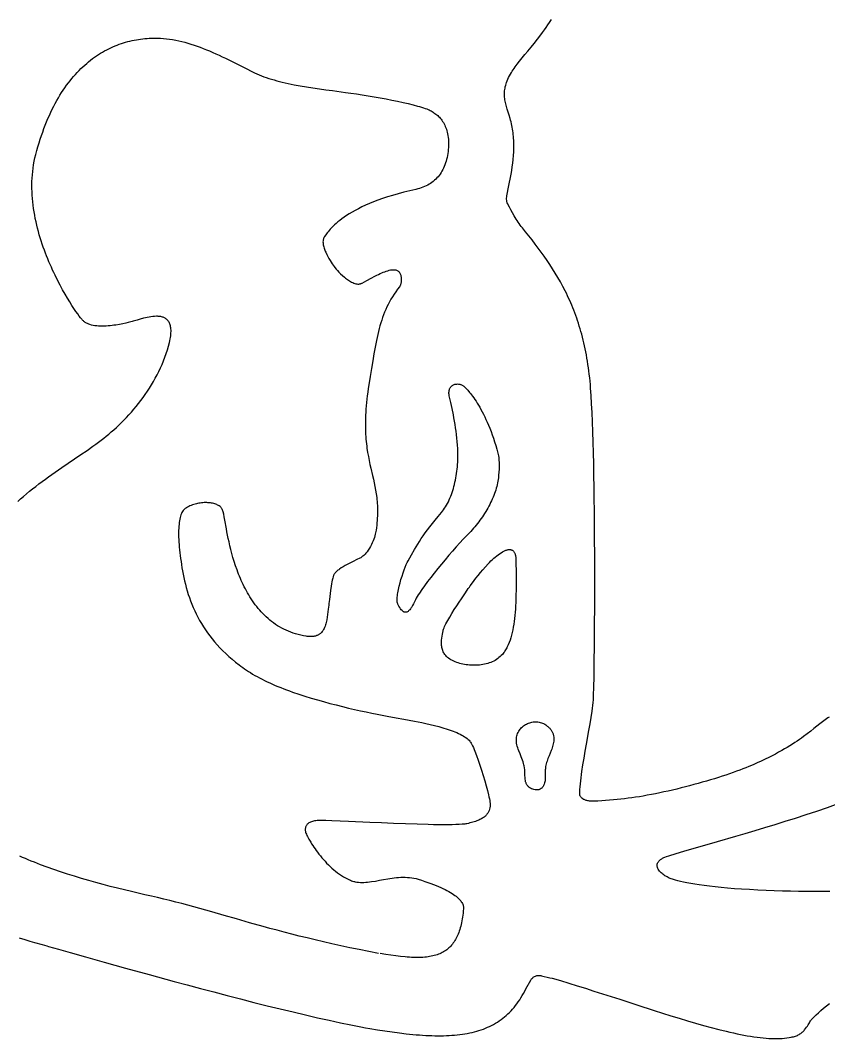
# Model space of a CAD drawing. Extents: x -599 to 1104, y -19005 to -18097.
# Drawn here: x 273 to 689, y -19005 to -18482 of the extents above; entities that cross this region are included whole.
import ezdxf

# ---------------------------------------------------------------- set-up
doc = ezdxf.new("R2010")
doc.units = 0
doc.layers.add('Layer_1', color=1, linetype='CONTINUOUS')

msp = doc.modelspace()

# ---------------------------------------------------------------- linework, layer by layer
at = {"layer": 'Layer_1'}
for points in [[(688.9, -18839.96), (688.21, -18840.41), (687.52, -18840.88), (686.84, -18841.36), (685.46, -18842.4), (684.04, -18843.5), (681.02, -18845.93), (679.36, -18847.24), (677.58, -18848.62), (675.64, -18850.06), (674.61, -18850.8), (673.53, -18851.56), (672.4, -18852.33), (671.22, -18853.12), (669.99, -18853.92), (668.69, -18854.73), (667.33, -18855.56), (665.91, -18856.4), (664.42, -18857.25), (662.86, -18858.12), (661.23, -18859), (659.52, -18859.88), (657.74, -18860.78), (655.87, -18861.7), (653.91, -18862.62), (651.87, -18863.55), (649.73, -18864.49), (647.5, -18865.45), (646.05, -18866.04), (644.52, -18866.65), (642.91, -18867.27), (641.23, -18867.89), (639.48, -18868.51), (637.67, -18869.14), (635.8, -18869.78), (633.88, -18870.41), (631.91, -18871.04), (629.89, -18871.67), (627.83, -18872.29), (625.74, -18872.91), (623.62, -18873.53), (621.47, -18874.13), (619.3, -18874.73), (617.12, -18875.31), (614.92, -18875.88), (612.71, -18876.44), (610.5, -18876.98), (608.3, -18877.51), (606.1, -18878.01), (603.91, -18878.5), (601.73, -18878.96), (599.58, -18879.41), (597.45, -18879.83), (595.35, -18880.22), (593.28, -18880.59), (591.26, -18880.92), (589.27, -18881.23), (587.34, -18881.51), (585.46, -18881.75), (583.63, -18881.96), (579.89, -18882.37), (577.95, -18882.57), (575.96, -18882.76), (573.95, -18882.93), (571.93, -18883.08), (569.9, -18883.19), (567.88, -18883.25), (567.27, -18883.26), (566.69, -18883.24), (566.14, -18883.21), (565.63, -18883.16), (565.15, -18883.09), (564.7, -18883.01), (564.29, -18882.92), (563.9, -18882.81), (563.54, -18882.7), (563.21, -18882.57), (562.91, -18882.44), (562.63, -18882.3), (562.37, -18882.16), (562.14, -18882.01), (561.74, -18881.7), (561.42, -18881.39), (561.17, -18881.09), (560.98, -18880.81), (560.84, -18880.56), (560.75, -18880.35), (560.7, -18880.18), (560.67, -18880.04), (560.69, -18878.7), (560.75, -18877.3), (560.85, -18875.85), (560.97, -18874.35), (561.12, -18872.81), (561.31, -18871.22), (561.51, -18869.6), (561.74, -18867.95), (562.25, -18864.55), (562.83, -18861.07), (563.44, -18857.54), (564.08, -18853.99), (565.35, -18846.94), (565.95, -18843.51), (566.49, -18840.18), (566.96, -18836.99), (567.17, -18835.46), (567.35, -18833.97), (567.5, -18832.53), (567.62, -18831.15), (567.71, -18829.82), (567.77, -18828.56), (567.86, -18824.75), (567.97, -18819.09), (568.07, -18811.8), (568.16, -18803.1), (568.24, -18793.22), (568.3, -18782.38), (568.33, -18770.81), (568.32, -18758.73), (568.28, -18746.37), (568.18, -18733.96), (568.12, -18727.8), (568.04, -18721.71), (567.94, -18715.72), (567.82, -18709.86), (567.69, -18704.15), (567.55, -18698.62), (567.38, -18693.3), (567.19, -18688.23), (566.98, -18683.42), (566.75, -18678.9), (566.5, -18674.71), (566.22, -18670.87), (566.08, -18669.05), (565.91, -18667.26), (565.73, -18665.5), (565.54, -18663.76), (565.33, -18662.04), (565.1, -18660.35), (564.86, -18658.68), (564.6, -18657.03), (564.33, -18655.41), (564.04, -18653.81), (563.74, -18652.23), (563.43, -18650.67), (563.1, -18649.13), (562.75, -18647.61), (562.39, -18646.12), (562.02, -18644.64), (561.64, -18643.18), (561.24, -18641.74), (560.83, -18640.32), (560.4, -18638.92), (559.96, -18637.53), (559.51, -18636.17), (559.05, -18634.81), (558.57, -18633.48), (558.09, -18632.16), (557.59, -18630.86), (557.07, -18629.57), (556.55, -18628.29), (556.01, -18627.03), (555.46, -18625.78), (554.91, -18624.55), (554.34, -18623.33), (553.75, -18622.12), (553.16, -18620.92), (551.94, -18618.57), (550.69, -18616.25), (549.39, -18613.97), (548.05, -18611.73), (546.67, -18609.53), (545.26, -18607.35), (543.81, -18605.19), (542.33, -18603.06), (540.82, -18600.95), (539.27, -18598.86), (537.7, -18596.77), (536.09, -18594.7), (534.46, -18592.63), (532.8, -18590.56), (531.12, -18588.49), (530.56, -18587.78), (530, -18587.05), (529.46, -18586.29), (528.92, -18585.51), (528.39, -18584.72), (527.88, -18583.91), (526.9, -18582.31), (526, -18580.73), (525.18, -18579.24), (524.45, -18577.87), (523.84, -18576.67), (523.59, -18576.11), (523.39, -18575.53), (523.23, -18574.94), (523.12, -18574.35), (523.06, -18573.75), (523.05, -18573.14), (523.08, -18572.53), (523.17, -18571.92), (523.45, -18570.36), (523.83, -18568.33), (524.34, -18565.76), (524.99, -18562.61), (525.34, -18560.8), (525.66, -18558.95), (525.95, -18557.07), (526.19, -18555.16), (526.4, -18553.23), (526.56, -18551.28), (526.67, -18549.32), (526.73, -18547.35), (526.73, -18545.39), (526.71, -18544.41), (526.67, -18543.44), (526.62, -18542.47), (526.55, -18541.5), (526.46, -18540.54), (526.36, -18539.58), (526.24, -18538.64), (526.1, -18537.69), (525.94, -18536.76), (525.77, -18535.84), (525.57, -18534.92), (525.36, -18534.02), (525.12, -18533.13), (524.86, -18532.25), (524.35, -18530.56), (523.86, -18528.97), (523.39, -18527.47), (522.97, -18526.03), (522.61, -18524.65), (522.45, -18523.97), (522.31, -18523.3), (522.19, -18522.64), (522.09, -18521.98), (522.01, -18521.32), (521.96, -18520.66), (521.93, -18520), (521.93, -18519.34), (521.96, -18518.67), (522.01, -18517.99), (522.1, -18517.3), (522.22, -18516.6), (522.37, -18515.89), (522.56, -18515.16), (522.79, -18514.41), (523.05, -18513.64), (523.36, -18512.86), (523.7, -18512.04), (524.09, -18511.21), (524.52, -18510.34), (524.99, -18509.45), (525.52, -18508.52), (525.93, -18507.84), (526.37, -18507.16), (526.85, -18506.45), (527.36, -18505.74), (528.48, -18504.26), (529.71, -18502.7), (531.05, -18501.07), (532.48, -18499.35), (533.99, -18497.54), (535.58, -18495.62), (537.23, -18493.59), (538.93, -18491.43), (540.67, -18489.14), (541.55, -18487.95), (542.44, -18486.72), (543.33, -18485.45), (544.23, -18484.14), (545.13, -18482.8), (546.03, -18481.41)], [(271.73, -18729.14), (273.2, -18727.81), (274.71, -18726.5), (276.25, -18725.19), (277.82, -18723.91), (279.41, -18722.63), (281.02, -18721.37), (282.66, -18720.13), (284.3, -18718.89), (285.97, -18717.67), (287.64, -18716.46), (291, -18714.08), (294.36, -18711.75), (297.7, -18709.47), (304.22, -18705.03), (307.35, -18702.88), (310.36, -18700.76), (311.81, -18699.72), (313.23, -18698.69), (314.6, -18697.66), (315.93, -18696.65), (317.23, -18695.61), (318.54, -18694.54), (319.85, -18693.42), (321.16, -18692.27), (322.46, -18691.07), (323.77, -18689.84), (325.07, -18688.57), (326.35, -18687.27), (327.63, -18685.93), (328.9, -18684.56), (330.16, -18683.15), (331.39, -18681.72), (332.61, -18680.25), (333.82, -18678.75), (334.99, -18677.22), (336.15, -18675.66), (337.28, -18674.07), (338.38, -18672.45), (339.45, -18670.81), (340.49, -18669.15), (341.49, -18667.45), (342.46, -18665.74), (343.39, -18664), (344.28, -18662.23), (345.13, -18660.45), (345.93, -18658.65), (346.69, -18656.82), (347.4, -18654.98), (348.06, -18653.12), (348.67, -18651.24), (349.22, -18649.34), (349.72, -18647.43), (349.93, -18646.5), (350.11, -18645.6), (350.26, -18644.75), (350.37, -18643.94), (350.46, -18643.17), (350.51, -18642.43), (350.53, -18641.73), (350.53, -18641.07), (350.49, -18640.44), (350.43, -18639.85), (350.34, -18639.29), (350.23, -18638.77), (350.09, -18638.28), (349.93, -18637.82), (349.75, -18637.39), (349.54, -18636.99), (349.32, -18636.61), (349.07, -18636.27), (348.8, -18635.96), (348.52, -18635.67), (348.22, -18635.4), (347.9, -18635.16), (347.56, -18634.95), (347.21, -18634.76), (346.85, -18634.59), (346.47, -18634.44), (346.08, -18634.32), (345.67, -18634.21), (345.26, -18634.12), (344.84, -18634.05), (344.4, -18634), (343.96, -18633.96), (343.51, -18633.94), (343.06, -18633.94), (342.13, -18633.97), (341.19, -18634.05), (340.24, -18634.17), (339.28, -18634.34), (338.33, -18634.53), (337.39, -18634.74), (336.47, -18634.97), (334.7, -18635.45), (333.09, -18635.92), (331.69, -18636.32), (331.08, -18636.48), (330.55, -18636.6), (328.59, -18637.08), (327.25, -18637.4), (325.7, -18637.74), (324, -18638.09), (322.16, -18638.41), (321.21, -18638.56), (320.24, -18638.69), (319.25, -18638.81), (318.26, -18638.9), (317.26, -18638.98), (316.25, -18639.03), (315.26, -18639.05), (314.27, -18639.04), (313.29, -18638.99), (312.33, -18638.91), (311.39, -18638.79), (310.48, -18638.63), (309.6, -18638.42), (308.75, -18638.16), (308.34, -18638.02), (307.94, -18637.86), (307.55, -18637.68), (307.17, -18637.5), (306.81, -18637.29), (306.46, -18637.08), (306.12, -18636.85), (305.79, -18636.6), (305.48, -18636.34), (305.18, -18636.06), (304.9, -18635.77), (304.63, -18635.46), (304.06, -18634.73), (303.36, -18633.81), (302.56, -18632.7), (301.65, -18631.41), (300.66, -18629.95), (299.6, -18628.32), (298.47, -18626.53), (297.28, -18624.59), (296.06, -18622.5), (294.8, -18620.27), (293.52, -18617.92), (292.23, -18615.43), (290.94, -18612.84), (290.29, -18611.49), (289.66, -18610.13), (289.03, -18608.73), (288.4, -18607.32), (287.78, -18605.88), (287.18, -18604.41), (286.58, -18602.92), (286, -18601.42), (285.43, -18599.89), (284.88, -18598.34), (284.34, -18596.78), (283.82, -18595.19), (283.32, -18593.59), (282.84, -18591.98), (282.38, -18590.35), (281.94, -18588.7), (281.53, -18587.04), (281.15, -18585.37), (280.79, -18583.69), (280.46, -18582), (280.17, -18580.3), (279.9, -18578.59), (279.67, -18576.87), (279.47, -18575.14), (279.3, -18573.41), (279.18, -18571.68), (279.09, -18569.94), (279.04, -18568.19), (279.03, -18566.45), (279.07, -18564.7), (279.15, -18562.95), (279.27, -18561.2), (279.44, -18559.46), (279.66, -18557.71), (279.93, -18555.97), (280.24, -18554.23), (280.61, -18552.5), (281.04, -18550.77), (281.58, -18548.74), (282.15, -18546.75), (282.73, -18544.8), (283.33, -18542.89), (283.95, -18541.02), (284.59, -18539.19), (285.24, -18537.4), (285.91, -18535.65), (286.6, -18533.94), (287.3, -18532.27), (288.02, -18530.64), (288.75, -18529.05), (289.5, -18527.49), (290.27, -18525.97), (291.05, -18524.49), (291.84, -18523.05), (292.65, -18521.64), (293.47, -18520.27), (294.3, -18518.94), (295.15, -18517.64), (296.01, -18516.38), (296.88, -18515.15), (297.76, -18513.96), (298.66, -18512.8), (299.56, -18511.67), (300.48, -18510.58), (301.41, -18509.53), (302.35, -18508.5), (303.3, -18507.51), (304.26, -18506.55), (305.23, -18505.63), (306.2, -18504.73), (307.19, -18503.87), (308.19, -18503.03), (309.19, -18502.23), (310.2, -18501.46), (311.22, -18500.72), (312.25, -18500.01), (313.28, -18499.33), (314.32, -18498.67), (315.37, -18498.05), (316.42, -18497.46), (317.48, -18496.89), (318.54, -18496.35), (319.61, -18495.84), (320.68, -18495.35), (321.76, -18494.89), (322.84, -18494.46), (323.93, -18494.06), (325.02, -18493.68), (326.11, -18493.32), (327.21, -18492.99), (328.31, -18492.69), (329.41, -18492.41), (330.51, -18492.16), (331.61, -18491.92), (332.72, -18491.72), (333.82, -18491.53), (334.93, -18491.37), (336.04, -18491.23), (337.15, -18491.11), (338.25, -18491.02), (339.36, -18490.94), (340.47, -18490.89), (342.03, -18490.86), (343.59, -18490.87), (345.15, -18490.94), (346.71, -18491.05), (348.27, -18491.2), (349.83, -18491.4), (351.38, -18491.65), (352.94, -18491.93), (354.5, -18492.26), (356.07, -18492.63), (357.63, -18493.03), (359.2, -18493.48), (360.78, -18493.95), (362.36, -18494.47), (363.94, -18495.01), (365.53, -18495.59), (367.13, -18496.2), (368.74, -18496.84), (370.35, -18497.51), (371.98, -18498.21), (373.61, -18498.93), (375.26, -18499.68), (376.91, -18500.45), (378.58, -18501.24), (381.96, -18502.89), (385.38, -18504.61), (388.87, -18506.4), (392.43, -18508.25), (393.5, -18508.79), (394.61, -18509.31), (395.77, -18509.8), (396.96, -18510.29), (398.19, -18510.75), (399.46, -18511.19), (400.77, -18511.62), (402.1, -18512.03), (403.47, -18512.43), (404.87, -18512.81), (406.3, -18513.18), (407.75, -18513.54), (409.23, -18513.88), (410.73, -18514.21), (412.26, -18514.53), (413.81, -18514.84), (416.96, -18515.42), (420.19, -18515.97), (423.46, -18516.49), (426.78, -18516.98), (430.13, -18517.46), (433.5, -18517.91), (440.24, -18518.8), (443, -18519.17), (445.88, -18519.59), (448.85, -18520.04), (451.88, -18520.53), (454.95, -18521.05), (458.03, -18521.59), (461.08, -18522.16), (464.08, -18522.75), (466.99, -18523.35), (469.8, -18523.96), (472.47, -18524.58), (474.96, -18525.2), (477.27, -18525.82), (478.33, -18526.13), (479.34, -18526.43), (480.28, -18526.74), (481.16, -18527.04), (481.96, -18527.34), (482.7, -18527.63), (483.2, -18527.85), (483.7, -18528.09), (484.2, -18528.35), (484.7, -18528.63), (485.2, -18528.92), (485.69, -18529.24), (486.18, -18529.58), (486.66, -18529.94), (487.14, -18530.33), (487.61, -18530.74), (488.06, -18531.17), (488.51, -18531.63), (488.94, -18532.12), (489.36, -18532.63), (489.77, -18533.16), (490.16, -18533.73), (490.53, -18534.32), (490.88, -18534.94), (491.21, -18535.6), (491.52, -18536.28), (491.81, -18536.99), (492.07, -18537.73), (492.31, -18538.51), (492.52, -18539.32), (492.71, -18540.16), (492.86, -18541.04), (492.99, -18541.95), (493.08, -18542.9), (493.14, -18543.88), (493.17, -18544.9), (493.16, -18545.96), (493.11, -18547.06), (493.04, -18548.15), (492.93, -18549.21), (492.79, -18550.26), (492.62, -18551.27), (492.43, -18552.27), (492.2, -18553.23), (491.94, -18554.18), (491.66, -18555.09), (491.34, -18555.99), (491, -18556.85), (490.63, -18557.69), (490.23, -18558.5), (489.8, -18559.29), (489.34, -18560.04), (488.85, -18560.77), (488.34, -18561.47), (487.8, -18562.15), (487.23, -18562.79), (486.63, -18563.41), (486.01, -18564), (485.36, -18564.56), (484.68, -18565.08), (483.97, -18565.58), (483.24, -18566.05), (482.49, -18566.49), (481.7, -18566.9), (480.89, -18567.27), (480.05, -18567.62), (479.19, -18567.93), (478.3, -18568.22), (477.39, -18568.47), (476.45, -18568.69), (474.82, -18569.05), (473.22, -18569.41), (470.14, -18570.17), (467.21, -18570.94), (464.42, -18571.74), (461.78, -18572.56), (459.26, -18573.39), (456.88, -18574.24), (454.63, -18575.1), (452.5, -18575.96), (450.5, -18576.84), (448.61, -18577.72), (446.83, -18578.6), (445.16, -18579.48), (443.6, -18580.35), (442.15, -18581.23), (440.79, -18582.09), (439.52, -18582.94), (438.35, -18583.79), (437.27, -18584.61), (436.27, -18585.42), (435.34, -18586.22), (434.5, -18586.98), (433.73, -18587.73), (433.02, -18588.45), (432.38, -18589.14), (431.81, -18589.79), (431.29, -18590.42), (430.82, -18591), (430.04, -18592.06), (429.43, -18592.94), (429.19, -18593.35), (428.99, -18593.78), (428.84, -18594.23), (428.74, -18594.7), (428.67, -18595.18), (428.65, -18595.67), (428.66, -18596.18), (428.71, -18596.7), (428.79, -18597.22), (428.89, -18597.76), (429.03, -18598.3), (429.19, -18598.84), (429.38, -18599.39), (429.58, -18599.94), (429.81, -18600.49), (430.05, -18601.04), (430.57, -18602.12), (431.14, -18603.17), (431.72, -18604.19), (432.31, -18605.16), (432.88, -18606.06), (433.43, -18606.88), (434.35, -18608.25), (434.8, -18608.9), (435.37, -18609.63), (436.06, -18610.43), (436.85, -18611.28), (437.72, -18612.15), (438.66, -18613.02), (439.66, -18613.87), (440.18, -18614.28), (440.7, -18614.68), (441.23, -18615.06), (441.77, -18615.42), (442.3, -18615.76), (442.84, -18616.07), (443.38, -18616.36), (443.92, -18616.61), (444.45, -18616.83), (444.98, -18617.02), (445.5, -18617.17), (446.01, -18617.27), (446.51, -18617.33), (447, -18617.34), (447.47, -18617.31), (447.92, -18617.22), (448.14, -18617.15), (448.36, -18617.07), (448.57, -18616.98), (448.77, -18616.87), (451.17, -18615.52), (453.34, -18614.32), (455.32, -18613.28), (456.25, -18612.81), (457.14, -18612.38), (458, -18611.98), (458.84, -18611.62), (459.64, -18611.29), (460.43, -18610.99), (461.19, -18610.73), (461.95, -18610.49), (462.69, -18610.29), (463.43, -18610.12), (464.04, -18610.01), (464.6, -18609.96), (465.13, -18609.96), (465.61, -18610), (466.05, -18610.1), (466.46, -18610.23), (466.83, -18610.4), (467.16, -18610.62), (467.46, -18610.86), (467.73, -18611.13), (467.97, -18611.44), (468.17, -18611.76), (468.35, -18612.11), (468.5, -18612.48), (468.63, -18612.86), (468.73, -18613.25), (468.8, -18613.66), (468.86, -18614.07), (468.89, -18614.48), (468.9, -18614.89), (468.89, -18615.3), (468.87, -18615.71), (468.83, -18616.1), (468.78, -18616.48), (468.71, -18616.85), (468.63, -18617.2), (468.54, -18617.53), (468.45, -18617.84), (468.34, -18618.12), (468.22, -18618.36), (468.1, -18618.58), (467.98, -18618.76), (466.99, -18620.04), (466.06, -18621.33), (465.19, -18622.61), (464.36, -18623.9), (463.58, -18625.18), (462.85, -18626.48), (462.16, -18627.78), (461.51, -18629.09), (460.91, -18630.42), (460.34, -18631.76), (459.8, -18633.12), (459.29, -18634.49), (458.82, -18635.89), (458.37, -18637.31), (457.94, -18638.75), (457.54, -18640.22), (457.16, -18641.72), (456.8, -18643.26), (456.45, -18644.82), (456.11, -18646.42), (455.79, -18648.06), (455.47, -18649.74), (454.86, -18653.23), (454.24, -18656.9), (453.62, -18660.77), (452.96, -18664.86), (452.25, -18669.19), (451.94, -18671.11), (451.66, -18672.99), (451.42, -18674.81), (451.2, -18676.58), (451.01, -18678.31), (450.85, -18679.99), (450.72, -18681.62), (450.61, -18683.22), (450.53, -18684.77), (450.47, -18686.28), (450.43, -18687.76), (450.42, -18689.19), (450.43, -18690.59), (450.45, -18691.96), (450.5, -18693.29), (450.56, -18694.59), (450.64, -18695.86), (450.74, -18697.09), (450.85, -18698.31), (450.98, -18699.49), (451.11, -18700.65), (451.27, -18701.78), (451.6, -18703.98), (451.97, -18706.1), (452.37, -18708.16), (452.79, -18710.15), (453.23, -18712.09), (454.11, -18715.87), (454.54, -18717.73), (454.95, -18719.58), (455.34, -18721.44), (455.69, -18723.32), (456, -18725.22), (456.26, -18727.15), (456.38, -18728.14), (456.47, -18729.13), (456.55, -18730.15), (456.62, -18731.18), (456.66, -18732.22), (456.69, -18733.28), (456.69, -18734.37), (456.68, -18735.47), (456.64, -18736.6), (456.58, -18737.75), (456.5, -18738.93), (456.39, -18740.13), (456.25, -18741.36), (456.09, -18742.62), (455.91, -18743.91), (455.69, -18745.23), (455.54, -18745.96), (455.33, -18746.76), (455.08, -18747.61), (454.77, -18748.5), (454.41, -18749.43), (454, -18750.37), (453.54, -18751.32), (453.04, -18752.27), (452.5, -18753.2), (451.92, -18754.1), (451.3, -18754.97), (450.97, -18755.38), (450.64, -18755.78), (450.29, -18756.16), (449.94, -18756.52), (449.58, -18756.87), (449.21, -18757.2), (448.84, -18757.5), (448.45, -18757.78), (448.06, -18758.04), (447.66, -18758.27), (446.09, -18759.05), (444.21, -18759.96), (442.15, -18760.98), (441.1, -18761.52), (440.06, -18762.09), (439.05, -18762.68), (438.07, -18763.28), (437.16, -18763.9), (436.73, -18764.21), (436.33, -18764.52), (435.94, -18764.84), (435.58, -18765.16), (435.25, -18765.48), (434.95, -18765.81), (434.69, -18766.13), (434.45, -18766.46), (434.25, -18766.78), (434.1, -18767.11), (433.85, -18767.81), (433.63, -18768.62), (433.42, -18769.52), (433.23, -18770.5), (433.05, -18771.54), (432.88, -18772.63), (432.56, -18774.92), (432, -18779.5), (431.73, -18781.6), (431.59, -18782.54), (431.45, -18783.41), (431.28, -18784.59), (431.12, -18785.86), (430.97, -18787.2), (430.79, -18788.56), (430.58, -18789.94), (430.45, -18790.62), (430.3, -18791.3), (430.14, -18791.97), (429.95, -18792.62), (429.74, -18793.26), (429.5, -18793.87), (429.23, -18794.47), (428.93, -18795.04), (428.59, -18795.57), (428.22, -18796.08), (427.81, -18796.55), (427.35, -18796.98), (427.11, -18797.18), (426.85, -18797.37), (426.59, -18797.55), (426.31, -18797.71), (426.01, -18797.87), (425.71, -18798.01), (425.39, -18798.13), (425.06, -18798.25), (424.72, -18798.35), (424.36, -18798.44), (423.99, -18798.51), (423.6, -18798.57), (423.2, -18798.61), (422.78, -18798.64), (422.35, -18798.65), (421.9, -18798.64), (421.43, -18798.62), (420.95, -18798.58), (420.45, -18798.52), (419.94, -18798.44), (418.55, -18798.2), (417.2, -18797.92), (415.88, -18797.6), (414.58, -18797.23), (413.32, -18796.83), (412.09, -18796.39), (410.88, -18795.91), (409.71, -18795.39), (408.56, -18794.84), (407.45, -18794.26), (406.36, -18793.65), (405.3, -18793), (404.26, -18792.32), (403.25, -18791.61), (402.27, -18790.88), (401.32, -18790.11), (400.39, -18789.32), (399.49, -18788.51), (398.61, -18787.67), (397.75, -18786.81), (396.93, -18785.93), (396.12, -18785.02), (395.34, -18784.1), (394.58, -18783.16), (393.84, -18782.2), (393.13, -18781.23), (392.44, -18780.24), (391.77, -18779.24), (391.12, -18778.22), (390.49, -18777.19), (389.89, -18776.15), (389.3, -18775.1), (388.74, -18774.05), (388.19, -18772.98), (387.66, -18771.91), (387.15, -18770.84), (386.66, -18769.76), (386.19, -18768.68), (385.73, -18767.59), (385.3, -18766.51), (384.88, -18765.43), (384.47, -18764.34), (383.71, -18762.19), (383.01, -18760.05), (382.37, -18757.94), (381.79, -18755.87), (381.26, -18753.85), (380.77, -18751.87), (380.34, -18749.97), (379.95, -18748.13), (379.6, -18746.38), (379.29, -18744.72), (379.01, -18743.15), (378.25, -18738.8), (377.92, -18737.09), (377.62, -18735.66), (377.32, -18734.48), (377.18, -18733.99), (377.03, -18733.56), (376.87, -18733.18), (376.71, -18732.85), (376.55, -18732.58), (376.37, -18732.35), (376.07, -18732.03), (375.73, -18731.73), (375.35, -18731.46), (374.94, -18731.2), (374.51, -18730.96), (374.04, -18730.74), (373.55, -18730.55), (373.04, -18730.37), (372.5, -18730.22), (371.94, -18730.08), (371.36, -18729.97), (370.77, -18729.88), (370.15, -18729.81), (369.53, -18729.76), (368.89, -18729.73), (368.24, -18729.73), (367.59, -18729.75), (366.92, -18729.79), (366.25, -18729.85), (365.58, -18729.93), (364.91, -18730.04), (364.23, -18730.17), (363.56, -18730.32), (362.89, -18730.5), (362.23, -18730.7), (361.57, -18730.92), (360.93, -18731.16), (360.29, -18731.43), (359.66, -18731.73), (359.05, -18732.04), (358.46, -18732.38), (357.88, -18732.75), (357.69, -18732.89), (357.5, -18733.05), (357.13, -18733.4), (356.79, -18733.81), (356.47, -18734.28), (356.18, -18734.81), (355.91, -18735.39), (355.66, -18736.02), (355.43, -18736.71), (355.23, -18737.45), (355.05, -18738.24), (354.89, -18739.08), (354.76, -18739.97), (354.65, -18740.91), (354.56, -18741.89), (354.49, -18742.92), (354.45, -18743.99), (354.43, -18745.11), (354.43, -18746.27), (354.46, -18747.48), (354.5, -18748.72), (354.57, -18750.01), (354.66, -18751.33), (354.77, -18752.69), (354.91, -18754.09), (355.07, -18755.53), (355.25, -18757), (355.45, -18758.5), (355.67, -18760.04), (355.92, -18761.61), (356.18, -18763.21), (356.47, -18764.84), (356.78, -18766.5), (357.14, -18768.25), (357.52, -18769.99), (357.94, -18771.72), (358.39, -18773.45), (358.89, -18775.17), (359.42, -18776.89), (359.99, -18778.59), (360.6, -18780.29), (361.26, -18781.98), (361.96, -18783.66), (362.7, -18785.33), (363.49, -18786.99), (364.33, -18788.64), (365.22, -18790.28), (366.17, -18791.9), (367.16, -18793.52), (368.21, -18795.12), (369.31, -18796.7), (370.47, -18798.27), (371.69, -18799.83), (372.97, -18801.37), (374.31, -18802.9), (375.71, -18804.41), (377.18, -18805.9), (378.71, -18807.37), (380.31, -18808.83), (381.97, -18810.27), (383.71, -18811.69), (385.51, -18813.08), (386.44, -18813.78), (387.39, -18814.46), (388.36, -18815.14), (389.34, -18815.82), (390.34, -18816.49), (391.37, -18817.15), (392.48, -18817.85), (393.63, -18818.54), (394.83, -18819.21), (396.05, -18819.88), (397.31, -18820.54), (398.61, -18821.19), (399.94, -18821.82), (401.29, -18822.45), (402.68, -18823.07), (404.09, -18823.68), (405.52, -18824.28), (406.98, -18824.86), (408.47, -18825.44), (409.97, -18826.01), (411.49, -18826.57), (413.03, -18827.12), (416.15, -18828.19), (419.32, -18829.22), (422.52, -18830.21), (425.75, -18831.16), (428.99, -18832.07), (432.23, -18832.95), (435.45, -18833.78), (438.65, -18834.58), (441.81, -18835.34), (444.91, -18836.06), (447.95, -18836.74), (450.91, -18837.38), (453.77, -18837.98), (456.54, -18838.55), (461.7, -18839.56), (466.29, -18840.42), (470.21, -18841.13), (475.63, -18842.08), (477.5, -18842.43), (479.49, -18842.82), (481.58, -18843.26), (483.73, -18843.75), (485.92, -18844.28), (488.12, -18844.86), (490.31, -18845.48), (492.45, -18846.15), (493.49, -18846.5), (494.51, -18846.85), (495.51, -18847.22), (496.48, -18847.6), (497.41, -18847.99), (498.31, -18848.39), (499.17, -18848.8), (499.99, -18849.22), (500.76, -18849.65), (501.47, -18850.09), (502.14, -18850.53), (502.75, -18850.99), (503.3, -18851.45), (503.78, -18851.93), (504.2, -18852.41), (504.38, -18852.66), (504.54, -18852.9), (504.86, -18853.44), (505.2, -18854.09), (505.56, -18854.84), (505.94, -18855.67), (506.33, -18856.59), (506.74, -18857.58), (507.58, -18859.77), (508.45, -18862.16), (509.32, -18864.71), (510.19, -18867.36), (511.03, -18870.04), (511.82, -18872.71), (512.55, -18875.29), (513.19, -18877.74), (513.74, -18879.99), (513.98, -18881.02), (514.18, -18881.98), (514.35, -18882.86), (514.48, -18883.66), (514.57, -18884.37), (514.63, -18884.97), (514.64, -18885.46), (514.6, -18885.85), (514.45, -18886.6), (514.27, -18887.32), (514.03, -18888.02), (513.89, -18888.36), (513.74, -18888.7), (513.57, -18889.03), (513.38, -18889.35), (513.18, -18889.66), (512.95, -18889.97), (512.7, -18890.27), (512.43, -18890.57), (512.14, -18890.86), (511.83, -18891.14), (511.48, -18891.42), (511.12, -18891.69), (510.72, -18891.95), (510.29, -18892.21), (509.84, -18892.46), (509.35, -18892.71), (508.83, -18892.94), (508.28, -18893.18), (507.69, -18893.4), (507.07, -18893.63), (506.41, -18893.84), (505.72, -18894.05), (504.98, -18894.25), (504.2, -18894.45), (503.39, -18894.64), (502.53, -18894.82), (502.05, -18894.91), (501.5, -18894.98), (500.22, -18895.12), (498.69, -18895.22), (496.94, -18895.3), (494.99, -18895.35), (492.85, -18895.38), (490.53, -18895.38), (488.06, -18895.37), (485.46, -18895.33), (482.73, -18895.28), (477, -18895.13), (470.99, -18894.93), (464.86, -18894.7), (458.74, -18894.44), (452.77, -18894.17), (441.84, -18893.66), (433.18, -18893.27), (430.06, -18893.15), (427.92, -18893.1), (427.09, -18893.1), (426.32, -18893.13), (425.59, -18893.19), (424.92, -18893.27), (424.29, -18893.37), (423.71, -18893.5), (423.18, -18893.64), (422.69, -18893.81), (422.24, -18893.99), (421.83, -18894.19), (421.46, -18894.4), (421.13, -18894.63), (420.83, -18894.87), (420.57, -18895.13), (420.34, -18895.39), (420.14, -18895.67), (419.98, -18895.95), (419.84, -18896.23), (419.73, -18896.53), (419.64, -18896.82), (419.58, -18897.13), (419.55, -18897.43), (419.53, -18897.73), (419.53, -18898.03), (419.55, -18898.33), (419.59, -18898.63), (419.65, -18898.92), (419.72, -18899.2), (419.89, -18899.75), (420.1, -18900.26), (420.36, -18900.82), (420.67, -18901.43), (421.42, -18902.79), (422.32, -18904.31), (422.82, -18905.12), (423.36, -18905.96), (423.94, -18906.82), (424.55, -18907.7), (425.2, -18908.6), (425.88, -18909.51), (426.58, -18910.44), (427.32, -18911.36), (428.09, -18912.29), (428.88, -18913.21), (429.7, -18914.13), (430.54, -18915.04), (431.41, -18915.93), (432.31, -18916.81), (433.22, -18917.66), (434.16, -18918.49), (435.11, -18919.29), (436.09, -18920.05), (437.08, -18920.78), (438.09, -18921.46), (439.12, -18922.1), (440.16, -18922.69), (441.21, -18923.23), (442.28, -18923.71), (442.81, -18923.93), (443.35, -18924.13), (443.9, -18924.31), (444.44, -18924.48), (444.85, -18924.59), (445.26, -18924.69), (446.11, -18924.85), (446.98, -18924.95), (447.86, -18925.01), (448.77, -18925.03), (449.69, -18925.01), (450.64, -18924.95), (451.6, -18924.87), (452.58, -18924.75), (453.57, -18924.62), (455.6, -18924.29), (457.68, -18923.91), (459.81, -18923.51), (461.97, -18923.13), (463.07, -18922.96), (464.17, -18922.8), (465.28, -18922.65), (466.39, -18922.53), (467.51, -18922.44), (468.63, -18922.37), (469.76, -18922.34), (470.89, -18922.35), (472.02, -18922.4), (473.15, -18922.49), (474.28, -18922.63), (475.4, -18922.83), (476.53, -18923.08), (477.09, -18923.23), (477.65, -18923.39), (479.36, -18923.93), (480.99, -18924.46), (482.54, -18924.99), (484.02, -18925.52), (485.42, -18926.05), (486.76, -18926.58), (488.01, -18927.11), (489.2, -18927.63), (490.33, -18928.15), (491.38, -18928.66), (492.37, -18929.18), (493.3, -18929.69), (494.17, -18930.19), (494.97, -18930.69), (495.72, -18931.19), (496.41, -18931.68), (497.04, -18932.16), (497.62, -18932.64), (498.15, -18933.12), (498.62, -18933.58), (499.05, -18934.04), (499.43, -18934.5), (499.76, -18934.94), (500.04, -18935.38), (500.29, -18935.81), (500.49, -18936.24), (500.65, -18936.65), (500.77, -18937.06), (500.85, -18937.46), (500.9, -18937.84), (500.91, -18938.22), (500.9, -18938.59), (500.78, -18939.69), (500.66, -18940.76), (500.52, -18941.8), (500.37, -18942.82), (500.21, -18943.81), (500.03, -18944.77), (499.85, -18945.71), (499.64, -18946.62), (499.43, -18947.5), (499.19, -18948.36), (498.95, -18949.19), (498.69, -18950), (498.41, -18950.78), (498.12, -18951.54), (497.81, -18952.27), (497.49, -18952.97), (497.15, -18953.66), (496.8, -18954.31), (496.43, -18954.95), (496.04, -18955.56), (495.63, -18956.14), (495.21, -18956.7), (494.77, -18957.24), (494.31, -18957.76), (493.83, -18958.25), (493.33, -18958.72), (492.82, -18959.16), (492.28, -18959.59), (491.73, -18959.99), (491.16, -18960.37), (490.56, -18960.73), (489.95, -18961.06), (489.32, -18961.38), (488.66, -18961.67), (487.99, -18961.94), (487.29, -18962.2), (486.57, -18962.43), (485.84, -18962.64), (485.07, -18962.83), (484.29, -18963), (483.48, -18963.14), (482.65, -18963.27), (481.8, -18963.38), (480.93, -18963.47), (480.03, -18963.55), (479.1, -18963.6), (478.16, -18963.63), (477.19, -18963.65), (476.19, -18963.64), (475.17, -18963.62), (474.12, -18963.58), (473.05, -18963.52), (471.95, -18963.45), (470.83, -18963.35), (468.5, -18963.12), (466.07, -18962.81), (463.53, -18962.44), (460.88, -18962), (458.11, -18961.5)], [(689.24, -18929.67), (685.25, -18929.7), (681.23, -18929.7), (677.17, -18929.67), (673.08, -18929.62), (668.95, -18929.54), (664.79, -18929.43), (660.6, -18929.3), (656.37, -18929.14), (652.1, -18928.95), (647.8, -18928.73), (643.84, -18928.5), (640.09, -18928.23), (636.57, -18927.94), (633.26, -18927.63), (630.16, -18927.3), (627.27, -18926.95), (624.57, -18926.6), (622.08, -18926.24), (619.78, -18925.87), (617.67, -18925.51), (615.74, -18925.15), (614, -18924.8), (612.43, -18924.46), (611.03, -18924.14), (609.8, -18923.84), (608.74, -18923.56), (608.23, -18923.4), (607.7, -18923.22), (607.16, -18923), (606.61, -18922.76), (606.05, -18922.49), (605.5, -18922.2), (604.95, -18921.88), (604.42, -18921.54), (603.89, -18921.19), (603.39, -18920.81), (602.91, -18920.42), (602.46, -18920.01), (602.04, -18919.59), (601.65, -18919.16), (601.31, -18918.72), (601.02, -18918.27), (600.77, -18917.81), (600.59, -18917.35), (600.52, -18917.12), (600.46, -18916.89), (600.42, -18916.65), (600.4, -18916.42), (600.39, -18916.19), (600.4, -18915.96), (600.43, -18915.72), (600.48, -18915.49), (600.55, -18915.26), (600.64, -18915.03), (600.75, -18914.8), (600.88, -18914.57), (601.03, -18914.35), (601.21, -18914.12), (601.41, -18913.9), (601.63, -18913.68), (601.88, -18913.46), (602.15, -18913.25), (602.44, -18913.04), (602.77, -18912.83), (603.11, -18912.62), (603.49, -18912.42), (603.89, -18912.22), (604.32, -18912.02), (605.27, -18911.65), (606.34, -18911.29), (610.12, -18910.13), (614.07, -18908.96), (618.18, -18907.75), (622.45, -18906.52), (631.39, -18903.95), (640.85, -18901.23), (645.74, -18899.81), (650.74, -18898.33), (655.84, -18896.81), (661.02, -18895.23), (666.27, -18893.6), (671.6, -18891.9), (676.99, -18890.15), (682.44, -18888.32), (687.92, -18886.43), (693.45, -18884.47)], [(457.21, -18961.5), (452.13, -18960.52), (447.19, -18959.54), (442.41, -18958.56), (437.77, -18957.56), (433.27, -18956.57), (428.89, -18955.57), (424.64, -18954.58), (420.51, -18953.58), (416.49, -18952.58), (412.57, -18951.59), (408.75, -18950.6), (405.02, -18949.61), (401.39, -18948.62), (397.83, -18947.64), (390.93, -18945.71), (384.27, -18943.81), (377.82, -18941.95), (371.51, -18940.14), (365.3, -18938.39), (362.22, -18937.53), (359.14, -18936.7), (356.07, -18935.88), (352.98, -18935.09), (349.89, -18934.31), (346.77, -18933.55), (343.64, -18932.82), (340.47, -18932.11), (337.11, -18931.37), (333.66, -18930.58), (330.15, -18929.75), (326.58, -18928.88), (322.95, -18927.97), (319.3, -18927.03), (315.62, -18926.05), (311.93, -18925.04), (308.25, -18924), (304.58, -18922.93), (300.93, -18921.82), (297.33, -18920.69), (293.77, -18919.53), (290.28, -18918.35), (286.86, -18917.15), (283.53, -18915.92), (280.3, -18914.67), (278.73, -18914.04), (277.18, -18913.4), (275.67, -18912.76), (274.19, -18912.12), (272.74, -18911.47)], [(272.55, -18953.55), (275.41, -18954.43), (278.03, -18955.22), (280.39, -18955.92), (284.22, -18957.01), (286.68, -18957.68), (287.55, -18957.91), (292.68, -18959.38), (298.68, -18961.1), (306.62, -18963.34), (316.2, -18966.04), (327.17, -18969.09), (339.25, -18972.41), (352.16, -18975.92), (358.84, -18977.71), (365.63, -18979.52), (372.49, -18981.33), (379.39, -18983.13), (386.3, -18984.91), (393.17, -18986.67), (399.98, -18988.38), (406.69, -18990.03), (413.27, -18991.63), (419.68, -18993.15), (425.89, -18994.58), (431.86, -18995.92), (437.57, -18997.16), (442.97, -18998.27), (445.54, -18998.78), (448.03, -18999.25), (450.43, -18999.7), (452.72, -19000.1), (456.67, -19000.76), (460.51, -19001.36), (464.25, -19001.91), (467.9, -19002.39), (471.44, -19002.81), (474.88, -19003.17), (476.56, -19003.32), (478.22, -19003.45), (479.86, -19003.56), (481.47, -19003.66), (483.06, -19003.74), (484.62, -19003.79), (486.16, -19003.83), (487.68, -19003.85), (489.17, -19003.85), (490.64, -19003.83), (492.09, -19003.78), (493.51, -19003.72), (494.91, -19003.63), (496.29, -19003.52), (497.64, -19003.39), (498.97, -19003.24), (500.28, -19003.06), (501.57, -19002.86), (502.84, -19002.64), (504.08, -19002.39), (505.3, -19002.12), (506.5, -19001.82), (507.68, -19001.5), (508.83, -19001.15), (509.97, -19000.78), (511.08, -19000.38), (512.17, -18999.96), (513.24, -18999.5), (514.29, -18999.02), (515.32, -18998.52), (516.33, -18997.98), (517.32, -18997.42), (518.29, -18996.83), (519.23, -18996.2), (520.16, -18995.55), (521.07, -18994.87), (521.96, -18994.16), (522.82, -18993.42), (523.67, -18992.65), (524.5, -18991.85), (525.31, -18991.02), (526.09, -18990.15), (526.86, -18989.25), (527.62, -18988.33), (528.35, -18987.36), (529.06, -18986.37), (529.75, -18985.34), (530.43, -18984.28), (531.09, -18983.18), (531.73, -18982.05), (532.35, -18980.88), (532.95, -18979.68), (535.41, -18975.32), (535.63, -18974.96), (535.88, -18974.63), (536.15, -18974.33), (536.45, -18974.05), (536.76, -18973.79), (537.09, -18973.56), (537.44, -18973.36), (537.8, -18973.2), (538.17, -18973.06), (538.56, -18972.95), (538.95, -18972.87), (539.35, -18972.83), (539.76, -18972.81), (540.17, -18972.84), (540.58, -18972.89), (540.99, -18972.99), (542.39, -18973.36), (543.84, -18973.72), (545.24, -18974.04), (546.53, -18974.29), (550.7, -18975.51), (554.94, -18976.78), (559.23, -18978.1), (563.56, -18979.45), (567.93, -18980.84), (572.32, -18982.25), (581.16, -18985.11), (590.01, -18987.99), (598.81, -18990.83), (603.17, -18992.21), (607.49, -18993.56), (611.76, -18994.87), (615.98, -18996.14), (620.13, -18997.36), (624.21, -18998.51), (628.22, -18999.6), (632.13, -19000.62), (635.95, -19001.56), (637.83, -19001.99), (639.67, -19002.41), (641.49, -19002.8), (643.27, -19003.16), (645.03, -19003.5), (646.76, -19003.82), (648.45, -19004.1), (650.11, -19004.36), (651.74, -19004.59), (653.33, -19004.79), (654.88, -19004.97), (656.4, -19005.1), (657.88, -19005.21), (659.32, -19005.29), (660.72, -19005.33), (662.07, -19005.33), (663.39, -19005.3), (664.66, -19005.23), (665.89, -19005.13), (667.07, -19004.99), (668.2, -19004.81), (669.29, -19004.58), (669.89, -19004.49), (670.46, -19004.36), (671.01, -19004.22), (671.53, -19004.05), (672.03, -19003.86), (672.51, -19003.65), (672.97, -19003.42), (673.4, -19003.17), (673.82, -19002.91), (674.21, -19002.64), (674.59, -19002.35), (674.95, -19002.06), (675.29, -19001.75), (675.61, -19001.44), (675.91, -19001.12), (676.2, -19000.8), (676.74, -19000.15), (677.22, -18999.5), (677.64, -18998.85), (678.03, -18998.24), (678.68, -18997.13), (678.96, -18996.65), (679.21, -18996.26), (679.4, -18995.99), (679.65, -18995.68), (680.3, -18994.94), (681.13, -18994.08), (682.13, -18993.1), (683.27, -18992.04), (684.54, -18990.91), (685.92, -18989.74), (687.39, -18988.55), (688.93, -18987.35)]]:
    msp.add_lwpolyline(points, dxfattribs=at)
for points in [[(467.22, -18782.21), (467.13, -18782.02), (467.06, -18781.81), (466.93, -18781.36), (466.84, -18780.85), (466.79, -18780.28), (466.77, -18779.68), (466.78, -18779.02), (466.82, -18778.33), (466.89, -18777.6), (466.98, -18776.85), (467.1, -18776.06), (467.25, -18775.25), (467.41, -18774.42), (467.8, -18772.71), (468.24, -18770.97), (468.74, -18769.23), (469.28, -18767.51), (469.83, -18765.86), (470.4, -18764.3), (470.95, -18762.86), (471.49, -18761.58), (471.99, -18760.49), (472.45, -18759.61), (474.11, -18756.66), (475.73, -18753.85), (476.55, -18752.46), (477.39, -18751.07), (478.28, -18749.68), (479.2, -18748.26), (480.18, -18746.81), (481.23, -18745.31), (482.36, -18743.76), (483.57, -18742.15), (484.88, -18740.45), (486.31, -18738.67), (487.85, -18736.8), (489.53, -18734.81), (490.09, -18734.11), (490.64, -18733.38), (491.16, -18732.62), (491.67, -18731.83), (492.16, -18731.01), (492.63, -18730.16), (493.08, -18729.28), (493.51, -18728.37), (493.92, -18727.44), (494.31, -18726.49), (494.68, -18725.51), (495.03, -18724.51), (495.36, -18723.49), (495.68, -18722.45), (495.97, -18721.4), (496.25, -18720.33), (496.5, -18719.24), (496.73, -18718.14), (496.95, -18717.02), (497.14, -18715.89), (497.32, -18714.76), (497.48, -18713.61), (497.61, -18712.46), (497.73, -18711.29), (497.82, -18710.13), (497.9, -18708.96), (497.95, -18707.78), (497.99, -18706.6), (498, -18705.43), (498, -18704.25), (497.97, -18703.07), (497.93, -18701.9), (497.82, -18700.11), (497.68, -18698.32), (497.51, -18696.54), (497.31, -18694.77), (497.08, -18693.02), (496.83, -18691.28), (496.56, -18689.56), (496.28, -18687.86), (495.97, -18686.19), (495.66, -18684.55), (495.01, -18681.36), (494.35, -18678.33), (493.7, -18675.48), (493.56, -18674.82), (493.46, -18674.2), (493.41, -18673.62), (493.41, -18673.08), (493.44, -18672.57), (493.51, -18672.09), (493.61, -18671.65), (493.75, -18671.25), (493.92, -18670.88), (494.12, -18670.54), (494.34, -18670.23), (494.58, -18669.95), (494.85, -18669.71), (495.14, -18669.49), (495.44, -18669.3), (495.76, -18669.14), (496.1, -18669.01), (496.44, -18668.91), (496.79, -18668.83), (497.14, -18668.77), (497.5, -18668.75), (497.86, -18668.74), (498.22, -18668.76), (498.57, -18668.8), (498.92, -18668.86), (499.26, -18668.95), (499.59, -18669.05), (499.91, -18669.17), (500.21, -18669.31), (500.5, -18669.47), (500.77, -18669.65), (501.01, -18669.84), (501.55, -18670.35), (502.24, -18671.04), (503.05, -18671.94), (503.98, -18673.03), (504.49, -18673.66), (505.02, -18674.34), (505.56, -18675.08), (506.13, -18675.87), (506.71, -18676.72), (507.31, -18677.62), (507.93, -18678.58), (508.55, -18679.6), (509.19, -18680.68), (509.83, -18681.81), (510.48, -18683.01), (511.13, -18684.26), (511.79, -18685.58), (512.44, -18686.96), (513.1, -18688.41), (513.75, -18689.91), (514.39, -18691.48), (515.03, -18693.12), (515.66, -18694.82), (516.28, -18696.59), (516.88, -18698.43), (517.47, -18700.34), (518.04, -18702.31), (518.6, -18704.35), (518.74, -18704.99), (518.86, -18705.69), (518.96, -18706.45), (519.04, -18707.25), (519.09, -18708.08), (519.13, -18708.94), (519.15, -18709.81), (519.16, -18710.7), (519.13, -18712.45), (519.05, -18714.13), (518.95, -18715.66), (518.82, -18716.97), (518.71, -18717.84), (518.57, -18718.73), (518.4, -18719.62), (518.2, -18720.52), (517.98, -18721.42), (517.73, -18722.34), (517.45, -18723.25), (517.14, -18724.18), (516.82, -18725.1), (516.46, -18726.03), (516.09, -18726.96), (515.69, -18727.89), (515.27, -18728.82), (514.82, -18729.75), (514.36, -18730.67), (513.88, -18731.6), (513.37, -18732.52), (512.85, -18733.43), (512.31, -18734.34), (511.75, -18735.25), (511.17, -18736.14), (510.58, -18737.03), (509.97, -18737.91), (509.35, -18738.78), (508.71, -18739.64), (508.06, -18740.48), (507.4, -18741.31), (506.72, -18742.13), (506.03, -18742.94), (505.33, -18743.73), (504.62, -18744.5), (503.9, -18745.25), (502.37, -18746.84), (500.73, -18748.59), (498.99, -18750.49), (497.17, -18752.51), (495.3, -18754.63), (493.39, -18756.82), (491.47, -18759.08), (489.56, -18761.36), (487.68, -18763.65), (485.85, -18765.93), (484.09, -18768.17), (482.42, -18770.35), (480.87, -18772.45), (479.44, -18774.44), (478.18, -18776.31), (477.61, -18777.18), (477.09, -18778.02), (476.62, -18778.85), (476.14, -18779.77), (475.16, -18781.71), (474.64, -18782.68), (474.11, -18783.59), (473.84, -18784.01), (473.56, -18784.41), (473.27, -18784.78), (472.98, -18785.11), (472.69, -18785.4), (472.38, -18785.66), (472.07, -18785.86), (471.75, -18786.01), (471.42, -18786.11), (471.26, -18786.13), (471.09, -18786.14), (470.92, -18786.13), (470.75, -18786.11), (470.57, -18786.07), (470.39, -18786.01), (470.21, -18785.93), (470.03, -18785.84), (469.85, -18785.72), (469.66, -18785.59), (469.28, -18785.25), (468.89, -18784.83), (468.49, -18784.32), (468.08, -18783.72), (467.65, -18783.01), (467.22, -18782.21)], [(503.9, -18773.15), (504.31, -18772.55), (505.48, -18770.94), (506.3, -18769.83), (507.26, -18768.58), (508.34, -18767.2), (509.53, -18765.74), (510.81, -18764.23), (512.16, -18762.7), (513.56, -18761.19), (514.28, -18760.45), (515.01, -18759.73), (515.74, -18759.02), (516.48, -18758.35), (517.22, -18757.7), (517.96, -18757.09), (518.7, -18756.51), (519.43, -18755.98), (520.16, -18755.49), (520.88, -18755.05), (521.58, -18754.68), (522.26, -18754.37), (522.59, -18754.24), (522.92, -18754.13), (523.24, -18754.04), (523.55, -18753.96), (523.86, -18753.91), (524.15, -18753.88), (524.44, -18753.86), (524.72, -18753.87), (525, -18753.9), (525.26, -18753.95), (525.51, -18754.03), (525.75, -18754.12), (525.99, -18754.24), (526.21, -18754.39), (526.41, -18754.56), (526.61, -18754.75), (526.79, -18754.97), (526.96, -18755.21), (527.12, -18755.48), (527.26, -18755.78), (527.39, -18756.1), (527.5, -18756.46), (527.6, -18756.84), (527.68, -18757.25), (527.74, -18757.68), (527.79, -18758.15), (527.82, -18758.65), (527.84, -18759.18), (527.91, -18766.79), (527.93, -18770.51), (527.92, -18774.15), (527.86, -18777.7), (527.81, -18779.45), (527.75, -18781.16), (527.67, -18782.85), (527.57, -18784.51), (527.45, -18786.13), (527.31, -18787.73), (527.14, -18789.29), (526.95, -18790.82), (526.74, -18792.31), (526.49, -18793.77), (526.22, -18795.18), (525.92, -18796.56), (525.58, -18797.89), (525.21, -18799.18), (524.81, -18800.42), (524.37, -18801.62), (523.89, -18802.77), (523.36, -18803.87), (523.09, -18804.4), (522.8, -18804.91), (522.5, -18805.42), (522.2, -18805.91), (521.88, -18806.39), (521.55, -18806.85), (521.2, -18807.3), (520.85, -18807.74), (520.3, -18808.35), (519.73, -18808.92), (519.12, -18809.45), (518.48, -18809.94), (517.81, -18810.4), (517.12, -18810.83), (516.4, -18811.22), (515.65, -18811.57), (514.89, -18811.89), (514.11, -18812.18), (513.31, -18812.44), (512.5, -18812.66), (511.67, -18812.86), (510.83, -18813.02), (509.99, -18813.15), (509.13, -18813.26), (508.27, -18813.33), (507.41, -18813.38), (506.54, -18813.39), (505.67, -18813.38), (504.81, -18813.34), (503.95, -18813.28), (503.09, -18813.19), (502.24, -18813.08), (501.4, -18812.94), (500.57, -18812.78), (499.76, -18812.59), (498.96, -18812.38), (498.18, -18812.15), (497.41, -18811.89), (496.67, -18811.62), (495.95, -18811.32), (495.17, -18810.95), (494.45, -18810.57), (493.8, -18810.16), (493.2, -18809.74), (492.66, -18809.3), (492.17, -18808.84), (491.73, -18808.37), (491.35, -18807.89), (491, -18807.39), (490.7, -18806.89), (490.44, -18806.37), (490.23, -18805.85), (490.04, -18805.32), (489.89, -18804.79), (489.78, -18804.25), (489.69, -18803.71), (489.63, -18803.16), (489.6, -18802.62), (489.58, -18802.08), (489.59, -18801.54), (489.61, -18801), (489.65, -18800.47), (489.77, -18799.43), (489.92, -18798.42), (490.08, -18797.45), (490.24, -18796.54), (490.37, -18795.7), (490.47, -18795.26), (490.63, -18794.74), (490.86, -18794.15), (491.14, -18793.5), (491.48, -18792.78), (491.86, -18792.02), (492.29, -18791.21), (492.76, -18790.36), (493.8, -18788.56), (494.94, -18786.67), (496.14, -18784.74), (497.38, -18782.81), (498.6, -18780.93), (499.79, -18779.15), (501.87, -18776.07), (503.34, -18773.94), (503.9, -18773.15)], [(534.68, -18876.22), (534.38, -18875.93), (534.11, -18875.64), (533.87, -18875.35), (533.65, -18875.06), (533.46, -18874.77), (533.29, -18874.48), (533.15, -18874.19), (533.02, -18873.89), (532.92, -18873.59), (532.83, -18873.28), (532.69, -18872.66), (532.6, -18872), (532.55, -18871.32), (532.48, -18869.82), (532.45, -18869), (532.4, -18868.13), (532.32, -18867.19), (532.19, -18866.18), (532, -18865.1), (531.88, -18864.53), (531.74, -18863.94), (531.5, -18863.02), (531.22, -18862.13), (530.92, -18861.28), (530.6, -18860.45), (529.95, -18858.86), (529.31, -18857.32), (529.02, -18856.56), (528.76, -18855.79), (528.52, -18855.03), (528.33, -18854.26), (528.19, -18853.47), (528.13, -18853.07), (528.1, -18852.67), (528.07, -18852.26), (528.07, -18851.84), (528.08, -18851.42), (528.11, -18850.99), (528.19, -18850.32), (528.32, -18849.67), (528.5, -18849.05), (528.71, -18848.44), (528.96, -18847.87), (529.25, -18847.31), (529.58, -18846.79), (529.94, -18846.29), (530.33, -18845.81), (530.74, -18845.37), (531.19, -18844.95), (531.66, -18844.56), (532.15, -18844.21), (532.67, -18843.88), (533.2, -18843.58), (533.75, -18843.32), (534.31, -18843.09), (534.89, -18842.89), (535.47, -18842.73), (536.07, -18842.6), (536.67, -18842.51), (537.28, -18842.45), (537.89, -18842.43), (538.5, -18842.45), (539.11, -18842.5), (539.72, -18842.6), (540.32, -18842.73), (540.91, -18842.91), (541.49, -18843.12), (542.07, -18843.38), (542.62, -18843.68), (543.17, -18844.02), (543.57, -18844.3), (543.94, -18844.59), (544.3, -18844.88), (544.63, -18845.18), (544.94, -18845.47), (545.23, -18845.78), (545.49, -18846.08), (545.74, -18846.39), (545.97, -18846.7), (546.17, -18847.01), (546.36, -18847.32), (546.53, -18847.64), (546.68, -18847.96), (546.82, -18848.28), (546.94, -18848.61), (547.04, -18848.93), (547.12, -18849.26), (547.19, -18849.59), (547.29, -18850.26), (547.34, -18850.94), (547.33, -18851.62), (547.28, -18852.3), (547.18, -18852.99), (547.05, -18853.69), (546.88, -18854.39), (546.69, -18855.09), (546.47, -18855.79), (546.23, -18856.49), (545.97, -18857.2), (545.42, -18858.6), (544.86, -18860), (544.31, -18861.38), (544.05, -18862.06), (543.81, -18862.74), (543.59, -18863.41), (543.4, -18864.08), (543.23, -18864.73), (543.1, -18865.38), (543.01, -18866), (542.95, -18866.6), (542.91, -18867.18), (542.9, -18867.75), (542.91, -18868.86), (542.93, -18869.94), (542.93, -18871.03), (542.9, -18871.58), (542.85, -18872.14), (542.77, -18872.7), (542.66, -18873.29), (542.5, -18873.89), (542.3, -18874.5), (542.18, -18874.81), (542.06, -18875.1), (541.92, -18875.37), (541.77, -18875.62), (541.61, -18875.86), (541.44, -18876.08), (541.27, -18876.29), (541.08, -18876.48), (540.88, -18876.65), (540.68, -18876.8), (540.47, -18876.94), (540.25, -18877.07), (540.02, -18877.17), (539.79, -18877.26), (539.54, -18877.34), (539.3, -18877.4), (539.04, -18877.44), (538.78, -18877.47), (538.52, -18877.48), (538.24, -18877.48), (537.97, -18877.46), (537.69, -18877.42), (537.11, -18877.3), (536.52, -18877.12), (535.91, -18876.88), (535.3, -18876.58), (534.68, -18876.22)]]:
    msp.add_lwpolyline(points, close=True, dxfattribs=at)

doc.saveas('drawing.dxf')
